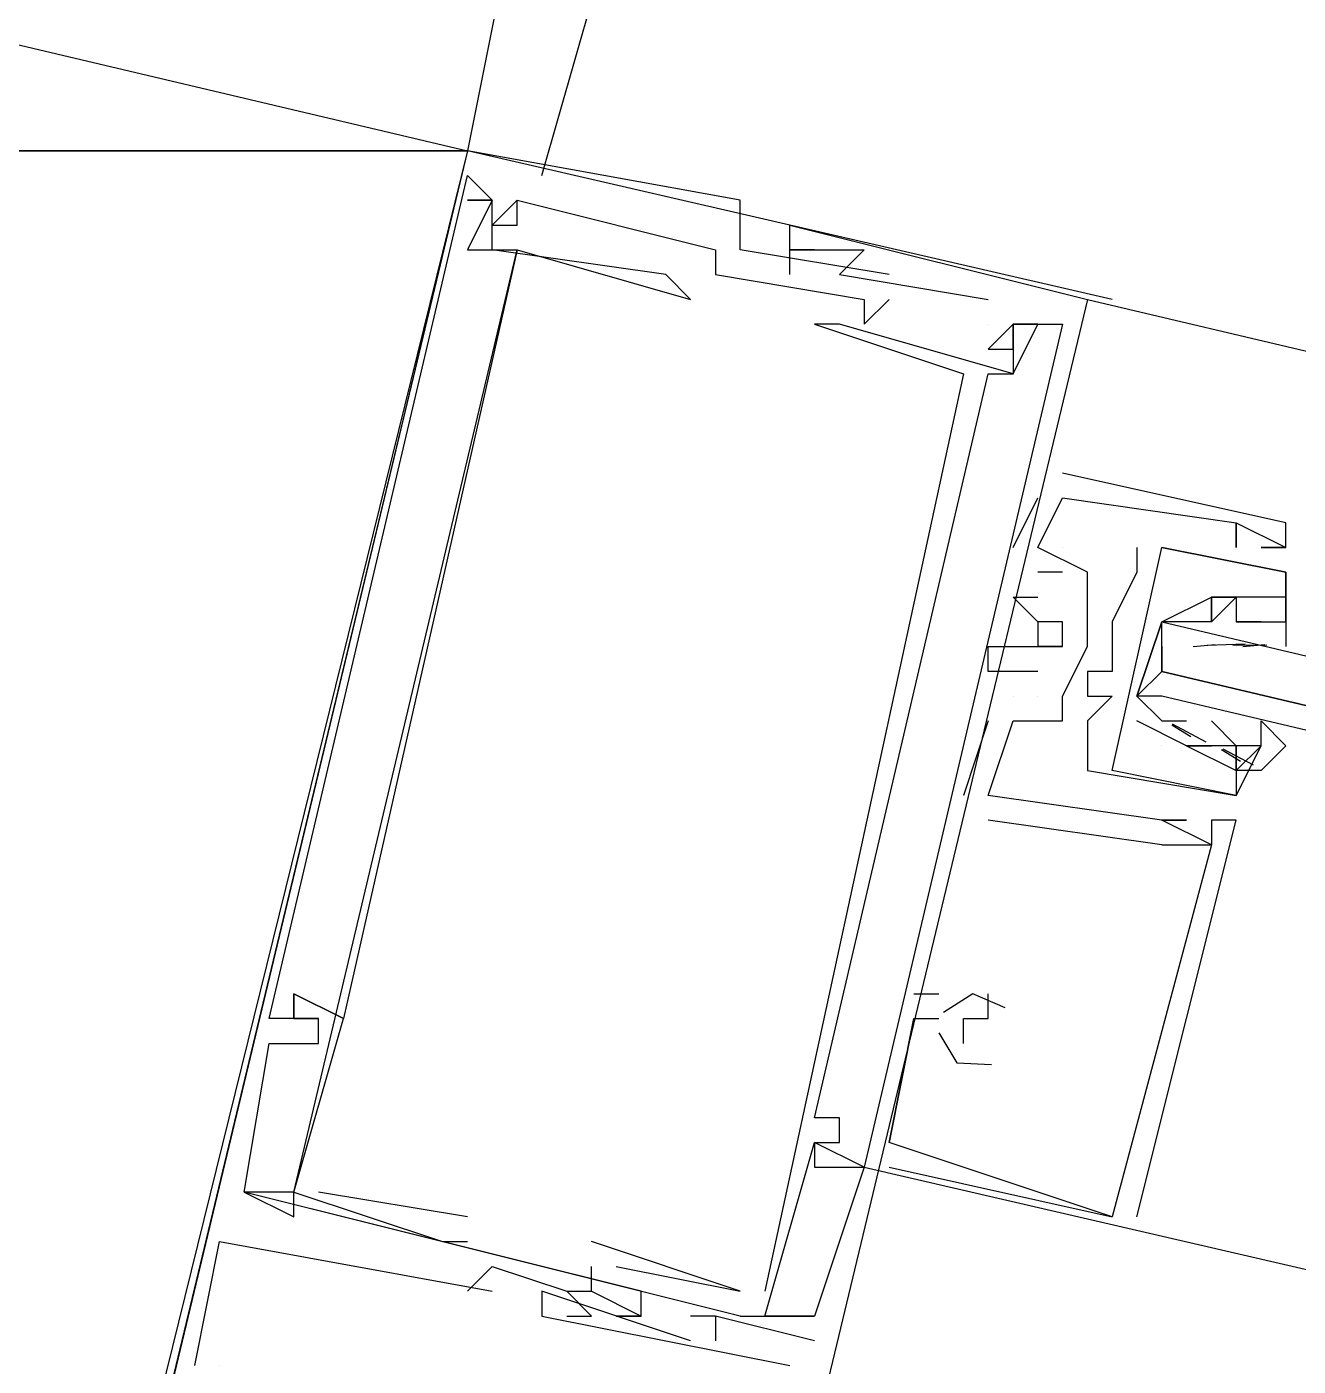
# Model space of a CAD drawing. Header units: feet. Extents: x -84 to 198, y -22 to 181.
# Drawn here: x 74.096 to 74.78, y 18.791 to 19.511 of the extents above; entities that cross this region are included whole.
import ezdxf

# ---------------------------------------------------------------- set-up
doc = ezdxf.new("R2010")
doc.units = ezdxf.units.FT
doc.layers.add('A-LINEA', color=7, linetype='CONTINUOUS')
doc.layers.add('A-MURO-CONCRETO', color=8, linetype='CONTINUOUS')

msp = doc.modelspace()

# ---------------------------------------------------------------- linework, layer by layer
at = {"layer": 'A-LINEA'}
for p, q in [((74.3733, 19.4311), (74.4267, 19.6178)), ((74.36, 19.5778), (74.3333, 19.4444)), ((74.68, 19.3644), (74.3333, 19.4444)), ((74.3333, 19.4444), (74.3333, 19.4444)), ((74.3333, 19.4444), (74.3333, 19.4444)), ((74.3333, 19.4444), (74.3333, 19.4444)), ((74.3333, 19.4311), (74.3333, 19.4311)), ((74.3333, 19.4311), (74.3333, 19.4311)), ((74.3333, 19.4311), (74.3333, 19.4311)), ((74.3333, 19.4178), (74.3333, 19.4178)), ((74.3333, 19.4178), (74.3333, 19.4178)), ((74.3333, 19.4178), (74.3333, 19.4178)), ((74.3467, 19.4178), (74.3467, 19.4178)), ((74.3467, 19.4178), (74.3467, 19.4178)), ((74.3467, 19.4178), (74.3467, 19.4178)), ((74.3467, 19.4178), (74.3467, 19.4178)), ((74.3467, 19.4178), (74.3467, 19.4178)), ((74.3467, 19.4178), (74.3467, 19.4178)), ((74.3467, 19.4178), (74.3467, 19.4178)), ((74.3467, 19.4178), (74.3467, 19.4178)), ((74.3467, 19.4178), (74.3467, 19.4178)), ((74.36, 19.4178), (74.36, 19.4178)), ((74.36, 19.4178), (74.36, 19.4178)), ((74.36, 19.4178), (74.36, 19.4178)), ((74.36, 19.4178), (74.36, 19.4178)), ((74.36, 19.4178), (74.36, 19.4178)), ((74.36, 19.4178), (74.36, 19.4178)), ((74.48, 19.4178), (74.48, 19.4178)), ((74.48, 19.4178), (74.48, 19.4178)), ((74.48, 19.4178), (74.48, 19.4178)), ((74.3467, 19.4044), (74.3467, 19.4044)), ((74.3467, 19.4044), (74.3467, 19.4044)), ((74.3467, 19.4044), (74.3467, 19.4044)), ((74.36, 19.4044), (74.36, 19.4044)), ((74.36, 19.4044), (74.36, 19.4044)), ((74.36, 19.4044), (74.36, 19.4044)), ((74.5067, 19.4044), (74.5067, 19.4044)), ((74.5067, 19.4044), (74.5067, 19.4044)), ((74.5067, 19.4044), (74.5067, 19.4044)), ((74.3333, 19.3911), (74.3333, 19.3911)), ((74.3333, 19.3911), (74.3333, 19.3911)), ((74.3333, 19.3911), (74.3333, 19.3911)), ((74.3467, 19.3911), (74.3467, 19.3911)), ((74.3467, 19.3911), (74.3467, 19.3911)), ((74.3467, 19.3911), (74.3467, 19.3911)), ((74.3467, 19.3911), (74.3467, 19.3911)), ((74.3467, 19.3911), (74.3467, 19.3911)), ((74.3467, 19.3911), (74.3467, 19.3911)), ((74.36, 19.3911), (74.36, 19.3911)), ((74.36, 19.3911), (74.36, 19.3911)), ((74.36, 19.3911), (74.36, 19.3911)), ((74.36, 19.3911), (74.36, 19.3911)), ((74.36, 19.3911), (74.36, 19.3911)), ((74.36, 19.3911), (74.36, 19.3911)), ((74.4667, 19.3911), (74.4667, 19.3911)), ((74.4667, 19.3911), (74.4667, 19.3911)), ((74.4667, 19.3911), (74.4667, 19.3911)), ((74.48, 19.3911), (74.48, 19.3911)), ((74.48, 19.3911), (74.48, 19.3911)), ((74.48, 19.3911), (74.48, 19.3911)), ((74.5067, 19.3911), (74.5067, 19.3911)), ((74.5067, 19.3911), (74.5067, 19.3911)), ((74.5067, 19.3911), (74.5067, 19.3911)), ((74.5067, 19.3911), (74.5067, 19.3911)), ((74.5067, 19.3911), (74.5067, 19.3911)), ((74.5067, 19.3911), (74.5067, 19.3911)), ((74.52, 19.3911), (74.52, 19.3911)), ((74.52, 19.3911), (74.52, 19.3911)), ((74.52, 19.3911), (74.52, 19.3911)), ((74.5467, 19.3911), (74.5467, 19.3911)), ((74.5467, 19.3911), (74.5467, 19.3911)), ((74.5467, 19.3911), (74.5467, 19.3911)), ((74.44, 19.3778), (74.44, 19.3778)), ((74.44, 19.3778), (74.44, 19.3778)), ((74.44, 19.3778), (74.44, 19.3778)), ((74.4667, 19.3778), (74.4667, 19.3778)), ((74.4667, 19.3778), (74.4667, 19.3778)), ((74.4667, 19.3778), (74.4667, 19.3778)), ((74.5067, 19.3778), (74.5067, 19.3778)), ((74.5067, 19.3778), (74.5067, 19.3778)), ((74.5067, 19.3778), (74.5067, 19.3778)), ((74.5333, 19.3778), (74.5333, 19.3778)), ((74.5333, 19.3778), (74.5333, 19.3778)), ((74.5333, 19.3778), (74.5333, 19.3778)), ((74.56, 19.3778), (74.56, 19.3778)), ((74.56, 19.3778), (74.56, 19.3778)), ((74.56, 19.3778), (74.56, 19.3778)), ((74.4533, 19.3644), (74.4533, 19.3644)), ((74.4533, 19.3644), (74.4533, 19.3644)), ((74.4533, 19.3644), (74.4533, 19.3644)), ((74.5467, 19.3644), (74.5467, 19.3644)), ((74.5467, 19.3644), (74.5467, 19.3644)), ((74.5467, 19.3644), (74.5467, 19.3644)), ((74.56, 19.3644), (74.56, 19.3644)), ((74.56, 19.3644), (74.56, 19.3644)), ((74.56, 19.3644), (74.56, 19.3644)), ((74.6133, 19.3644), (74.6133, 19.3644)), ((74.6133, 19.3644), (74.6133, 19.3644)), ((74.6133, 19.3644), (74.6133, 19.3644)), ((74.6667, 19.3644), (74.6667, 19.3644)), ((74.6667, 19.3644), (74.6667, 19.3644)), ((74.6667, 19.3644), (83.08, 17.3778)), ((74.6667, 19.3644), (74.6667, 19.3644)), ((74.52, 19.3511), (74.52, 19.3511)), ((74.52, 19.3511), (74.52, 19.3511)), ((74.52, 19.3511), (74.52, 19.3511)), ((74.5333, 19.3511), (74.5333, 19.3511)), ((74.5333, 19.3511), (74.5333, 19.3511)), ((74.5333, 19.3511), (74.5333, 19.3511)), ((74.5467, 19.3511), (74.5467, 19.3511)), ((74.5467, 19.3511), (74.5467, 19.3511)), ((74.5467, 19.3511), (74.5467, 19.3511)), ((74.6133, 19.3511), (74.6133, 19.3511)), ((74.6133, 19.3511), (74.6133, 19.3511)), ((74.6133, 19.3511), (74.6133, 19.3511)), ((74.6267, 19.3511), (74.6267, 19.3511)), ((74.6267, 19.3511), (74.6267, 19.3511)), ((74.6267, 19.3511), (74.6267, 19.3511)), ((74.6267, 19.3511), (74.6267, 19.3511)), ((74.6267, 19.3511), (74.6267, 19.3511)), ((74.6267, 19.3511), (74.6267, 19.3511)), ((74.6267, 19.3511), (74.6267, 19.3511)), ((74.6267, 19.3511), (74.6267, 19.3511)), ((74.6267, 19.3511), (74.6267, 19.3511)), ((74.64, 19.3511), (74.64, 19.3511)), ((74.64, 19.3511), (74.64, 19.3511)), ((74.64, 19.3511), (74.64, 19.3511)), ((74.6133, 19.3378), (74.6133, 19.3378)), ((74.6133, 19.3378), (74.6133, 19.3378)), ((74.6133, 19.3378), (74.6133, 19.3378)), ((74.6267, 19.3378), (74.6267, 19.3378)), ((74.6267, 19.3378), (74.6267, 19.3378)), ((74.6267, 19.3378), (74.6267, 19.3378)), ((74.6, 19.3244), (74.6, 19.3244)), ((74.6, 19.3244), (74.6, 19.3244)), ((74.6, 19.3244), (74.6, 19.3244)), ((74.6133, 19.3244), (74.6133, 19.3244)), ((74.6133, 19.3244), (74.6133, 19.3244)), ((74.6133, 19.3244), (74.6133, 19.3244)), ((74.6267, 19.3244), (74.6267, 19.3244)), ((74.6267, 19.3244), (74.6267, 19.3244)), ((74.6267, 19.3244), (74.6267, 19.3244)), ((74.6267, 19.3244), (74.6267, 19.3244)), ((74.6267, 19.3244), (74.6267, 19.3244)), ((74.6267, 19.3244), (74.6267, 19.3244)), ((74.6533, 19.2711), (74.6533, 19.2711)), ((74.6533, 19.2711), (74.6533, 19.2711)), ((74.6533, 19.2711), (74.6533, 19.2711)), ((74.6267, 19.2311), (74.64, 19.2578)), ((74.6267, 19.2311), (74.64, 19.2578)), ((74.6267, 19.2311), (74.64, 19.2578)), ((74.64, 19.2578), (74.64, 19.2578)), ((74.64, 19.2578), (74.64, 19.2578)), ((74.64, 19.2578), (74.64, 19.2578)), ((74.6533, 19.2578), (74.6533, 19.2578)), ((74.6533, 19.2578), (74.6533, 19.2578)), ((74.6533, 19.2578), (74.6533, 19.2578)), ((74.6533, 19.2578), (74.6533, 19.2578)), ((74.6533, 19.2578), (74.6533, 19.2578)), ((74.6533, 19.2578), (74.6533, 19.2578)), ((74.7467, 19.2444), (74.7467, 19.2444)), ((74.7467, 19.2444), (74.7467, 19.2444)), ((74.7467, 19.2444), (74.7467, 19.2444)), ((74.7467, 19.2444), (74.7467, 19.2444)), ((74.7467, 19.2444), (74.7467, 19.2444)), ((74.7467, 19.2444), (74.7467, 19.2444)), ((74.7733, 19.2444), (74.7733, 19.2444)), ((74.7733, 19.2444), (74.7733, 19.2444)), ((74.7733, 19.2444), (74.7733, 19.2444)), ((74.6267, 19.2311), (74.6267, 19.2311)), ((74.6267, 19.2311), (74.6267, 19.2311)), ((74.6267, 19.2311), (74.6267, 19.2311)), ((74.64, 19.2311), (74.64, 19.2311)), ((74.64, 19.2311), (74.64, 19.2311)), ((74.64, 19.2311), (74.64, 19.2311)), ((74.64, 19.2311), (74.64, 19.2311)), ((74.64, 19.2311), (74.64, 19.2311)), ((74.64, 19.2311), (74.64, 19.2311)), ((74.6533, 19.2311), (74.6533, 19.2311)), ((74.6533, 19.2311), (74.6533, 19.2311)), ((74.6533, 19.2311), (74.6533, 19.2311)), ((74.6933, 19.2311), (74.6933, 19.2311)), ((74.6933, 19.2311), (74.6933, 19.2311)), ((74.7067, 19.2311), (74.7067, 19.2311)), ((74.7067, 19.2311), (74.7067, 19.2311)), ((74.7067, 19.2311), (74.7067, 19.2311)), ((74.7067, 19.2311), (74.7067, 19.2311)), ((74.7467, 19.2311), (74.7467, 19.2311)), ((74.7467, 19.2311), (74.7467, 19.2311)), ((74.7467, 19.2311), (74.7467, 19.2311)), ((74.76, 19.2311), (74.76, 19.2311)), ((74.76, 19.2311), (74.76, 19.2311)), ((74.76, 19.2311), (74.76, 19.2311)), ((74.7733, 19.2311), (74.7733, 19.2311)), ((74.7733, 19.2311), (74.7733, 19.2311)), ((74.7733, 19.2311), (74.7733, 19.2311)), ((74.7733, 19.2311), (74.7733, 19.2311)), ((74.7733, 19.2311), (74.7733, 19.2311)), ((74.7733, 19.2311), (74.7733, 19.2311)), ((74.6533, 19.2178), (74.64, 19.2178)), ((74.64, 19.2178), (74.64, 19.2178)), ((74.6533, 19.2178), (74.64, 19.2178)), ((74.64, 19.2178), (74.64, 19.2178)), ((74.6533, 19.2178), (74.64, 19.2178)), ((74.64, 19.2178), (74.64, 19.2178)), ((74.6533, 19.2178), (74.6533, 19.2178)), ((74.6533, 19.2178), (74.6533, 19.2178)), ((74.6533, 19.2178), (74.6533, 19.2178)), ((74.6667, 19.2178), (74.6667, 19.2178)), ((74.6667, 19.2178), (74.6667, 19.2178)), ((74.6667, 19.2178), (74.6667, 19.2178)), ((74.6933, 19.2178), (74.6933, 19.2178)), ((74.6933, 19.2178), (74.6933, 19.2178)), ((74.7733, 19.2178), (74.7733, 19.2178)), ((74.7733, 19.2178), (74.7733, 19.2178)), ((74.7733, 19.2178), (74.7733, 19.2178)), ((74.7733, 19.2178), (74.7733, 19.2178)), ((74.6267, 19.2044), (74.6267, 19.2044)), ((74.6267, 19.2044), (74.6267, 19.2044)), ((74.6267, 19.2044), (74.6267, 19.2044)), ((74.64, 19.2044), (74.64, 19.2044)), ((74.64, 19.2044), (74.64, 19.2044)), ((74.64, 19.2044), (74.64, 19.2044)), ((74.6667, 19.2044), (74.6667, 19.2044)), ((74.6667, 19.2044), (74.6667, 19.2044)), ((74.6667, 19.2044), (74.6667, 19.2044)), ((74.7333, 19.2044), (74.7333, 19.2044)), ((74.7333, 19.2044), (74.7333, 19.2044)), ((74.7333, 19.2044), (74.7333, 19.2044)), ((74.7333, 19.2044), (74.7333, 19.2044)), ((74.7467, 19.2044), (74.7467, 19.2044)), ((74.7467, 19.2044), (74.7467, 19.2044)), ((74.7733, 19.2044), (74.7733, 19.2044)), ((74.7733, 19.2044), (74.7733, 19.2044)), ((74.64, 19.1911), (74.64, 19.1911)), ((74.64, 19.1911), (74.64, 19.1911)), ((74.64, 19.1911), (74.64, 19.1911)), ((74.68, 19.1911), (74.68, 19.1911)), ((74.68, 19.1911), (74.68, 19.1911)), ((74.72, 19.1911), (74.72, 19.1911)), ((74.7333, 19.1911), (74.7333, 19.1911)), ((74.7333, 19.1911), (74.7333, 19.1911)), ((74.7467, 19.1911), (74.7467, 19.1911)), ((74.76, 19.1911), (74.7467, 19.1911)), ((74.7467, 19.1911), (74.7467, 19.1911)), ((74.76, 19.1911), (74.76, 19.1911)), ((74.76, 19.1911), (74.76, 19.1911)), ((74.7733, 19.1911), (74.7733, 19.1911)), ((74.7733, 19.1911), (74.7733, 19.1911)), ((74.6133, 19.1778), (74.6133, 19.1778)), ((74.6133, 19.1778), (74.6133, 19.1778)), ((74.6133, 19.1778), (74.6133, 19.1778)), ((74.6267, 19.1778), (74.6267, 19.1778)), ((74.6267, 19.1778), (74.6267, 19.1778)), ((74.6267, 19.1778), (74.6267, 19.1778)), ((74.64, 19.1778), (74.64, 19.1778)), ((74.64, 19.1778), (74.64, 19.1778)), ((74.64, 19.1778), (74.64, 19.1778)), ((74.6667, 19.1778), (74.6667, 19.1778)), ((74.6667, 19.1778), (74.6667, 19.1778)), ((74.6667, 19.1778), (74.6667, 19.1778)), ((74.7067, 19.1778), (74.7067, 19.1644)), ((74.7235, 19.1779), (74.7354, 19.1789)), ((74.7311, 19.1786), (74.7515, 19.1792)), ((74.7449, 19.1785), (74.7632, 19.1788)), ((74.7467, 19.1778), (74.7467, 19.1778)), ((74.7502, 19.1779), (74.7621, 19.1789)), ((74.76, 19.1778), (74.76, 19.1778)), ((74.6133, 19.1644), (74.6133, 19.1644)), ((74.6133, 19.1644), (74.6133, 19.1644)), ((74.6133, 19.1644), (74.6133, 19.1644)), ((74.64, 19.1644), (74.64, 19.1644)), ((74.64, 19.1644), (74.64, 19.1644)), ((74.64, 19.1644), (74.64, 19.1644)), ((74.6667, 19.1644), (74.6667, 19.1644)), ((74.6667, 19.1644), (74.6667, 19.1644)), ((74.68, 19.1644), (74.68, 19.1644)), ((74.68, 19.1644), (74.68, 19.1644)), ((74.6267, 19.1511), (74.6267, 19.1511)), ((74.6267, 19.1511), (74.6267, 19.1511)), ((74.6267, 19.1511), (74.6267, 19.1511)), ((74.6267, 19.1511), (74.6267, 19.1511)), ((74.6267, 19.1511), (74.6267, 19.1511)), ((74.6267, 19.1511), (74.6267, 19.1511)), ((74.64, 19.1511), (74.64, 19.1511)), ((74.64, 19.1511), (74.64, 19.1511)), ((74.64, 19.1511), (74.64, 19.1511)), ((74.6533, 19.1511), (74.6533, 19.1511)), ((74.6533, 19.1511), (74.6533, 19.1511)), ((74.6533, 19.1511), (74.6533, 19.1511)), ((74.6667, 19.1511), (74.6667, 19.1511)), ((74.6667, 19.1511), (74.6667, 19.1511)), ((74.68, 19.1511), (74.68, 19.1511)), ((74.68, 19.1511), (74.68, 19.1511)), ((74.6133, 19.1378), (74.6133, 19.1378)), ((74.6133, 19.1378), (74.6133, 19.1378)), ((74.6133, 19.1378), (74.6133, 19.1378)), ((74.6267, 19.1378), (74.6267, 19.1378)), ((74.6267, 19.1378), (74.6267, 19.1378)), ((74.6267, 19.1378), (74.6267, 19.1378)), ((74.6533, 19.1378), (74.6533, 19.1378)), ((74.6533, 19.1378), (74.6533, 19.1378)), ((74.6533, 19.1378), (74.6533, 19.1378)), ((74.6667, 19.1378), (74.6667, 19.1378)), ((74.6667, 19.1378), (74.6667, 19.1378)), ((74.7067, 19.1378), (74.7067, 19.1378)), ((74.7222, 19.1293), (74.7121, 19.1355)), ((74.7305, 19.1264), (74.7125, 19.1361)), ((74.7333, 19.1378), (74.7467, 19.1244)), ((74.7333, 19.1378), (74.7333, 19.1378)), ((74.7067, 19.1244), (74.7067, 19.1244)), ((74.7067, 19.1244), (74.7067, 19.1244)), ((74.7067, 19.1244), (74.7067, 19.1244)), ((74.7067, 19.1244), (74.7067, 19.1244)), ((74.72, 19.1244), (74.72, 19.1244)), ((74.72, 19.1244), (74.72, 19.1244)), ((74.72, 19.1244), (74.72, 19.1244)), ((74.72, 19.1244), (74.72, 19.1244)), ((74.72, 19.1244), (74.72, 19.1244)), ((74.72, 19.1244), (74.72, 19.1244)), ((74.7333, 19.1244), (74.7333, 19.1244)), ((74.7333, 19.1244), (74.7333, 19.1244)), ((74.7333, 19.1244), (74.7333, 19.1244)), ((74.7333, 19.1244), (74.7333, 19.1244)), ((74.7467, 19.1244), (74.7467, 19.1244)), ((74.7467, 19.1244), (74.7467, 19.1244)), ((74.7467, 19.1244), (74.7467, 19.1244)), ((74.76, 19.1244), (74.76, 19.1244)), ((74.76, 19.1244), (74.76, 19.1244)), ((74.7489, 19.116), (74.7387, 19.1222)), ((74.7559, 19.1141), (74.7397, 19.1226)), ((74.6667, 19.1111), (74.6667, 19.1111)), ((74.6667, 19.1111), (74.6667, 19.1111)), ((74.7467, 19.1111), (74.7467, 19.1111)), ((74.7467, 19.1111), (74.7467, 19.1111)), ((74.6, 19.0978), (74.6, 19.0978)), ((74.6, 19.0978), (74.6, 19.0978)), ((74.6, 19.0978), (74.6, 19.0978)), ((74.6133, 19.0978), (74.6133, 19.0978)), ((74.6133, 19.0978), (74.6133, 19.0978)), ((74.6133, 19.0978), (74.6133, 19.0978)), ((74.6133, 19.0978), (74.6133, 19.0978)), ((74.6133, 19.0978), (74.6133, 19.0978)), ((74.6133, 19.0978), (74.6133, 19.0978)), ((74.7467, 19.0978), (74.7467, 19.0978)), ((74.7467, 19.0978), (74.7467, 19.0978)), ((74.7467, 19.0978), (74.7467, 19.0978)), ((74.7467, 19.0978), (74.7467, 19.0978)), ((74.7067, 19.0711), (74.6133, 19.0844)), ((74.6133, 19.0844), (74.6133, 19.0844)), ((74.7067, 19.0711), (74.6133, 19.0844)), ((74.6133, 19.0844), (74.6133, 19.0844)), ((74.7067, 19.0711), (74.6133, 19.0844)), ((74.6133, 19.0844), (74.6133, 19.0844)), ((74.7067, 19.0844), (74.7067, 19.0844)), ((74.7067, 19.0844), (74.7067, 19.0844)), ((74.7067, 19.0844), (74.7067, 19.0844)), ((74.7067, 19.0844), (74.7067, 19.0844)), ((74.7067, 19.0844), (74.7067, 19.0844)), ((74.7067, 19.0844), (74.7067, 19.0844)), ((74.7067, 19.0844), (74.7067, 19.0844)), ((74.7067, 19.0844), (74.7067, 19.0844)), ((74.7067, 19.0844), (74.7067, 19.0844)), ((74.72, 19.0844), (74.72, 19.0844)), ((74.72, 19.0844), (74.72, 19.0844)), ((74.72, 19.0844), (74.72, 19.0844)), ((74.7333, 19.0844), (74.7333, 19.0844)), ((74.7333, 19.0844), (74.7333, 19.0844)), ((74.7333, 19.0844), (74.7333, 19.0844)), ((74.7467, 19.0844), (74.7467, 19.0844)), ((74.7467, 19.0844), (74.7467, 19.0844)), ((74.7467, 19.0844), (74.7467, 19.0844)), ((74.7067, 19.0711), (74.7067, 19.0711)), ((74.7067, 19.0711), (74.7067, 19.0711)), ((74.7067, 19.0711), (74.7067, 19.0711)), ((74.7333, 19.0711), (74.7333, 19.0711)), ((74.7333, 19.0711), (74.7333, 19.0711)), ((74.7333, 19.0711), (74.7333, 19.0711)), ((74.7333, 19.0711), (74.7333, 19.0711)), ((74.7333, 19.0711), (74.7333, 19.0711)), ((74.7333, 19.0711), (74.7333, 19.0711)), ((74.24, 18.9911), (74.24, 18.9911)), ((74.24, 18.9911), (74.24, 18.9911)), ((74.24, 18.9911), (74.24, 18.9911)), ((74.2667, 18.9911), (74.2667, 18.9911)), ((74.2667, 18.9911), (74.2667, 18.9911)), ((74.2667, 18.9911), (74.2667, 18.9911)), ((74.5733, 18.9911), (74.5867, 18.9911)), ((74.5733, 18.9911), (74.5733, 18.9911)), ((74.5733, 18.9911), (74.5867, 18.9911)), ((74.5733, 18.9911), (74.5733, 18.9911)), ((74.5733, 18.9911), (74.5867, 18.9911)), ((74.5733, 18.9911), (74.5733, 18.9911)), ((74.5867, 18.9911), (74.5867, 18.9911)), ((74.5867, 18.9911), (74.5867, 18.9911)), ((74.5867, 18.9911), (74.5867, 18.9911)), ((74.6133, 18.9911), (74.6133, 18.9911)), ((74.6133, 18.9911), (74.6133, 18.9911)), ((74.6133, 18.9911), (74.6133, 18.9911)), ((74.2267, 18.9778), (74.2267, 18.9778)), ((74.2267, 18.9778), (74.2267, 18.9778)), ((74.2267, 18.9778), (74.2267, 18.9778)), ((74.24, 18.9778), (74.24, 18.9778)), ((74.24, 18.9778), (74.24, 18.9778)), ((74.24, 18.9778), (74.24, 18.9778)), ((74.2533, 18.9778), (74.2533, 18.9778)), ((74.2533, 18.9778), (74.2533, 18.9778)), ((74.2533, 18.9778), (74.2533, 18.9778)), ((74.2533, 18.9778), (74.2533, 18.9778)), ((74.2533, 18.9778), (74.2533, 18.9778)), ((74.2533, 18.9778), (74.2533, 18.9778)), ((74.2667, 18.9778), (74.2667, 18.9778)), ((74.2667, 18.9778), (74.2667, 18.9778)), ((74.2667, 18.9778), (74.2667, 18.9778)), ((74.2667, 18.9778), (74.2667, 18.9778)), ((74.2667, 18.9778), (74.2667, 18.9778)), ((74.2667, 18.9778), (74.2667, 18.9778)), ((74.5733, 18.9778), (74.56, 18.9111)), ((74.5733, 18.9778), (74.56, 18.9111)), ((74.5733, 18.9778), (74.56, 18.9111)), ((74.5733, 18.9778), (74.5733, 18.9778)), ((74.5733, 18.9778), (74.5733, 18.9778)), ((74.5733, 18.9778), (74.5733, 18.9778)), ((74.5733, 18.9778), (74.5733, 18.9778)), ((74.5733, 18.9778), (74.5733, 18.9778)), ((74.5733, 18.9778), (74.5733, 18.9778)), ((74.5867, 18.9778), (74.5867, 18.9778)), ((74.5867, 18.9778), (74.5867, 18.9778)), ((74.5867, 18.9778), (74.5867, 18.9778)), ((74.6, 18.9778), (74.6, 18.9778)), ((74.6, 18.9778), (74.6, 18.9778)), ((74.6, 18.9778), (74.6, 18.9778)), ((74.6133, 18.9778), (74.6133, 18.9778)), ((74.6133, 18.9778), (74.6133, 18.9778)), ((74.6133, 18.9778), (74.6133, 18.9778)), ((74.2267, 18.9644), (74.2267, 18.9644)), ((74.2267, 18.9644), (74.2267, 18.9644)), ((74.2267, 18.9644), (74.2267, 18.9644)), ((74.2533, 18.9644), (74.2533, 18.9644)), ((74.2533, 18.9644), (74.2533, 18.9644)), ((74.2533, 18.9644), (74.2533, 18.9644)), ((74.6, 18.9644), (74.6, 18.9644)), ((74.6, 18.9644), (74.6, 18.9644)), ((74.6, 18.9644), (74.6, 18.9644)), ((74.52, 18.9244), (74.52, 18.9244)), ((74.52, 18.9244), (74.52, 18.9244)), ((74.52, 18.9244), (74.52, 18.9244)), ((74.5333, 18.9244), (74.5333, 18.9244)), ((74.5333, 18.9244), (74.5333, 18.9244)), ((74.5333, 18.9244), (74.5333, 18.9244)), ((74.52, 18.9111), (74.52, 18.9111)), ((74.52, 18.9111), (74.52, 18.9111)), ((74.52, 18.9111), (74.52, 18.9111)), ((74.52, 18.9111), (74.52, 18.9111)), ((74.52, 18.9111), (74.52, 18.9111)), ((74.52, 18.9111), (74.52, 18.9111)), ((74.52, 18.9111), (74.52, 18.9111)), ((74.52, 18.9111), (74.52, 18.9111)), ((74.52, 18.9111), (74.52, 18.9111)), ((74.5333, 18.9111), (74.5333, 18.9111)), ((74.5333, 18.9111), (74.5333, 18.9111)), ((74.5333, 18.9111), (74.5333, 18.9111)), ((74.5333, 18.9111), (74.5333, 18.9111)), ((74.5333, 18.9111), (74.5333, 18.9111)), ((74.5333, 18.9111), (74.5333, 18.9111)), ((74.56, 18.9111), (74.56, 18.9111)), ((74.56, 18.9111), (74.56, 18.9111)), ((74.56, 18.9111), (74.56, 18.9111)), ((74.56, 18.9111), (74.56, 18.9111)), ((74.56, 18.9111), (74.56, 18.9111)), ((74.56, 18.9111), (74.56, 18.9111)), ((74.5467, 18.8978), (74.52, 18.8178)), ((74.52, 18.8978), (74.52, 18.8978)), ((74.5467, 18.8978), (74.52, 18.8178)), ((74.52, 18.8978), (74.52, 18.8978)), ((74.5467, 18.8978), (74.52, 18.8178)), ((74.52, 18.8978), (74.52, 18.8978)), ((74.5333, 18.8978), (74.5333, 18.8978)), ((74.5333, 18.8978), (74.5333, 18.8978)), ((74.5333, 18.8978), (74.5333, 18.8978)), ((74.5467, 18.8978), (74.5467, 18.8978)), ((74.5467, 18.8978), (74.5467, 18.8978)), ((74.5467, 18.8978), (74.5467, 18.8978)), ((74.5467, 18.8978), (74.5467, 18.8978)), ((74.5467, 18.8978), (74.5467, 18.8978)), ((74.5467, 18.8978), (74.5467, 18.8978)), ((74.56, 18.8978), (74.68, 18.8711)), ((74.56, 18.8978), (74.56, 18.8978)), ((74.56, 18.8978), (74.68, 18.8711)), ((74.56, 18.8978), (74.56, 18.8978)), ((74.56, 18.8978), (74.68, 18.8711)), ((74.56, 18.8978), (74.56, 18.8978)), ((74.48, 18.8178), (74.2133, 18.8844)), ((74.2133, 18.8844), (74.2133, 18.8844)), ((74.2133, 18.8844), (74.2133, 18.8844)), ((74.48, 18.8178), (74.2133, 18.8844)), ((74.2133, 18.8844), (74.2133, 18.8844)), ((74.2133, 18.8844), (74.2133, 18.8844)), ((74.48, 18.8178), (74.2133, 18.8844)), ((74.2133, 18.8844), (74.2133, 18.8844)), ((74.2133, 18.8844), (74.2133, 18.8844)), ((74.24, 18.8844), (74.24, 18.8844)), ((74.24, 18.8844), (74.24, 18.8844)), ((74.24, 18.8844), (74.24, 18.8844)), ((74.24, 18.8844), (74.24, 18.8844)), ((74.24, 18.8844), (74.24, 18.8844)), ((74.24, 18.8844), (74.24, 18.8844)), ((74.24, 18.8844), (74.24, 18.8844)), ((74.24, 18.8844), (74.24, 18.8844)), ((74.24, 18.8844), (74.24, 18.8844)), ((74.3333, 18.8711), (74.2533, 18.8844)), ((74.2533, 18.8844), (74.2533, 18.8844)), ((74.3333, 18.8711), (74.2533, 18.8844)), ((74.2533, 18.8844), (74.2533, 18.8844)), ((74.3333, 18.8711), (74.2533, 18.8844)), ((74.2533, 18.8844), (74.2533, 18.8844)), ((74.24, 18.8711), (74.24, 18.8711)), ((74.24, 18.8711), (74.24, 18.8711)), ((74.24, 18.8711), (74.24, 18.8711)), ((74.3333, 18.8711), (74.3333, 18.8711)), ((74.3333, 18.8711), (74.3333, 18.8711)), ((74.3333, 18.8711), (74.3333, 18.8711)), ((74.68, 18.8711), (74.68, 18.8711)), ((74.68, 18.8711), (74.68, 18.8711)), ((74.68, 18.8711), (74.68, 18.8711)), ((74.68, 18.8711), (74.68, 18.8711)), ((74.68, 18.8711), (74.68, 18.8711)), ((74.68, 18.8711), (74.68, 18.8711)), ((74.6933, 18.8711), (74.6933, 18.8711)), ((74.6933, 18.8711), (74.6933, 18.8711)), ((74.6933, 18.8711), (74.6933, 18.8711)), ((74.2, 18.8578), (74.2, 18.8578)), ((74.2, 18.8578), (74.2, 18.8578)), ((74.2, 18.8578), (74.2, 18.8578)), ((74.32, 18.8578), (74.32, 18.8578)), ((74.32, 18.8578), (74.32, 18.8578)), ((74.32, 18.8578), (74.32, 18.8578)), ((74.3333, 18.8578), (74.3333, 18.8578)), ((74.3333, 18.8578), (74.3333, 18.8578)), ((74.3333, 18.8578), (74.3333, 18.8578)), ((74.48, 18.8311), (74.4, 18.8578)), ((74.4, 18.8578), (74.4, 18.8578)), ((74.48, 18.8311), (74.4, 18.8578)), ((74.4, 18.8578), (74.4, 18.8578)), ((74.48, 18.8311), (74.4, 18.8578)), ((74.4, 18.8578), (74.4, 18.8578)), ((74.3467, 18.8444), (74.3467, 18.8444)), ((74.3467, 18.8444), (74.3467, 18.8444)), ((74.3467, 18.8444), (74.3467, 18.8444)), ((74.4, 18.8444), (74.4, 18.8444)), ((74.4, 18.8444), (74.4, 18.8444)), ((74.4, 18.8444), (74.4, 18.8444)), ((74.4133, 18.8444), (74.48, 18.8311)), ((74.4133, 18.8444), (74.4133, 18.8444)), ((74.4133, 18.8444), (74.48, 18.8311)), ((74.4133, 18.8444), (74.4133, 18.8444)), ((74.4133, 18.8444), (74.48, 18.8311)), ((74.4133, 18.8444), (74.4133, 18.8444)), ((74.3333, 18.8311), (74.3333, 18.8311)), ((74.3333, 18.8311), (74.3333, 18.8311)), ((74.3333, 18.8311), (74.3333, 18.8311)), ((74.3467, 18.8311), (74.3467, 18.8311)), ((74.3467, 18.8311), (74.3467, 18.8311)), ((74.3467, 18.8311), (74.3467, 18.8311)), ((74.3733, 18.8311), (74.3733, 18.8311)), ((74.3733, 18.8311), (74.3733, 18.8311)), ((74.3733, 18.8311), (74.3733, 18.8311)), ((74.3867, 18.8311), (74.3867, 18.8311)), ((74.3867, 18.8311), (74.3867, 18.8311)), ((74.3867, 18.8311), (74.3867, 18.8311)), ((74.3867, 18.8311), (74.3867, 18.8311)), ((74.3867, 18.8311), (74.3867, 18.8311)), ((74.3867, 18.8311), (74.3867, 18.8311)), ((74.4, 18.8311), (74.4, 18.8311)), ((74.4, 18.8311), (74.4, 18.8311)), ((74.4, 18.8311), (74.4, 18.8311)), ((74.4, 18.8311), (74.4, 18.8311)), ((74.4, 18.8311), (74.4, 18.8311)), ((74.4, 18.8311), (74.4, 18.8311)), ((74.4, 18.8311), (74.4, 18.8311)), ((74.4, 18.8311), (74.4, 18.8311)), ((74.4, 18.8311), (74.4, 18.8311)), ((74.4267, 18.8311), (74.4267, 18.8311)), ((74.4267, 18.8311), (74.4267, 18.8311)), ((74.4267, 18.8311), (74.4267, 18.8311)), ((74.48, 18.8311), (74.48, 18.8311)), ((74.48, 18.8311), (74.48, 18.8311)), ((74.48, 18.8311), (74.48, 18.8311)), ((74.48, 18.8311), (74.48, 18.8311)), ((74.48, 18.8311), (74.48, 18.8311)), ((74.48, 18.8311), (74.48, 18.8311)), ((74.4933, 18.8311), (74.4933, 18.8311)), ((74.4933, 18.8311), (74.4933, 18.8311)), ((74.4933, 18.8311), (74.4933, 18.8311)), ((74.3733, 18.8178), (74.3733, 18.8178)), ((74.3733, 18.8178), (74.3733, 18.8178)), ((74.3733, 18.8178), (74.3733, 18.8178)), ((74.3867, 18.8178), (74.4, 18.8178)), ((74.3867, 18.8178), (74.3867, 18.8178)), ((74.3867, 18.8178), (74.4, 18.8178)), ((74.3867, 18.8178), (74.3867, 18.8178)), ((74.3867, 18.8178), (74.4, 18.8178)), ((74.3867, 18.8178), (74.3867, 18.8178)), ((74.4, 18.8178), (74.4, 18.8178)), ((74.4, 18.8178), (74.4, 18.8178)), ((74.4, 18.8178), (74.4, 18.8178)), ((74.4133, 18.8178), (74.4133, 18.8178)), ((74.4133, 18.8178), (74.4133, 18.8178)), ((74.4133, 18.8178), (74.4133, 18.8178)), ((74.4267, 18.8178), (74.4267, 18.8178)), ((74.4267, 18.8178), (74.4267, 18.8178)), ((74.4267, 18.8178), (74.4267, 18.8178)), ((74.4267, 18.8178), (74.4267, 18.8178)), ((74.4267, 18.8178), (74.4267, 18.8178)), ((74.4267, 18.8178), (74.4267, 18.8178)), ((74.4533, 18.8178), (74.4533, 18.8178)), ((74.4533, 18.8178), (74.4533, 18.8178)), ((74.4533, 18.8178), (74.4533, 18.8178)), ((74.4667, 18.8178), (74.4667, 18.8044)), ((74.4667, 18.8178), (74.4667, 18.8178)), ((74.4667, 18.8178), (74.4667, 18.8178)), ((74.4667, 18.8178), (74.4667, 18.8044)), ((74.4667, 18.8178), (74.4667, 18.8178)), ((74.4667, 18.8178), (74.4667, 18.8178)), ((74.4667, 18.8178), (74.4667, 18.8044)), ((74.4667, 18.8178), (74.4667, 18.8178)), ((74.4667, 18.8178), (74.4667, 18.8178)), ((74.48, 18.8178), (74.52, 18.8178)), ((74.48, 18.8178), (74.48, 18.8178)), ((74.48, 18.8178), (74.52, 18.8178)), ((74.48, 18.8178), (74.48, 18.8178)), ((74.48, 18.8178), (74.52, 18.8178)), ((74.48, 18.8178), (74.48, 18.8178)), ((74.4933, 18.8178), (74.4933, 18.8178)), ((74.4933, 18.8178), (74.4933, 18.8178)), ((74.4933, 18.8178), (74.4933, 18.8178)), ((74.52, 18.8178), (74.52, 18.8178)), ((74.52, 18.8178), (74.52, 18.8178)), ((74.52, 18.8178), (74.52, 18.8178)), ((74.52, 18.8178), (74.52, 18.8178)), ((74.52, 18.8178), (74.52, 18.8178)), ((74.52, 18.8178), (74.52, 18.8178)), ((74.52, 18.8178), (74.52, 18.8178)), ((74.52, 18.8178), (74.52, 18.8178)), ((74.52, 18.8178), (74.52, 18.8178)), ((74.4533, 18.8044), (74.4533, 18.8044)), ((74.4533, 18.8044), (74.4533, 18.8044)), ((74.4533, 18.8044), (74.4533, 18.8044)), ((74.4667, 18.8044), (74.4667, 18.8044)), ((74.4667, 18.8044), (74.4667, 18.8044)), ((74.4667, 18.8044), (74.4667, 18.8044)), ((74.52, 18.8044), (74.52, 18.8044)), ((74.52, 18.8044), (74.52, 18.8044)), ((74.52, 18.8044), (74.52, 18.8044)), ((74.1867, 18.7911), (74.1867, 18.7911)), ((74.1867, 18.7911), (74.1867, 18.7911)), ((74.1867, 18.7911), (74.1867, 18.7911)), ((74.2, 18.7911), (74.2, 18.7911)), ((74.2, 18.7911), (74.2, 18.7911)), ((74.2, 18.7911), (74.2, 18.7911)), ((74.5067, 18.7911), (74.5067, 18.7911)), ((74.5067, 18.7911), (74.5067, 18.7911)), ((74.5067, 18.7911), (74.5067, 18.7911))]:
    msp.add_line(p, q, dxfattribs=at)
for points in [[(74.3333, 19.4444), (73.8667, 17.4978), (69.9733, 18.4178), (70.44, 20.3644), (74.3333, 19.4444)], [(74.56, 19.3778), (74.48, 19.3911), (74.48, 19.4178), (74.3333, 19.4444), (74.1733, 18.7778), (74.1733, 18.7644)], [(74.56, 19.3778), (74.48, 19.3911), (74.48, 19.4178), (74.3333, 19.4444), (74.1733, 18.7778), (74.1733, 18.7644)], [(74.56, 19.3778), (74.48, 19.3911), (74.48, 19.4178), (74.3333, 19.4444), (74.1733, 18.7778), (74.1733, 18.7644)], [(74.4, 18.8178), (74.3867, 18.8311), (74.4, 18.8311), (74.4267, 18.8178), (74.4133, 18.8178), (74.4267, 18.8178), (74.4267, 18.8311), (74.2133, 18.8844), (74.2267, 18.9644), (74.2533, 18.9644), (74.2533, 18.9778), (74.2267, 18.9778), (74.3333, 19.4311), (74.3467, 19.4178)], [(74.4, 18.8178), (74.3867, 18.8311), (74.4, 18.8311), (74.4267, 18.8178), (74.4133, 18.8178), (74.4267, 18.8178), (74.4267, 18.8311), (74.2133, 18.8844), (74.2267, 18.9644), (74.2533, 18.9644), (74.2533, 18.9778), (74.2267, 18.9778), (74.3333, 19.4311), (74.3467, 19.4178)], [(74.4, 18.8178), (74.3867, 18.8311), (74.4, 18.8311), (74.4267, 18.8178), (74.4133, 18.8178), (74.4267, 18.8178), (74.4267, 18.8311), (74.2133, 18.8844), (74.2267, 18.9644), (74.2533, 18.9644), (74.2533, 18.9778), (74.2267, 18.9778), (74.3333, 19.4311), (74.3467, 19.4178)], [(74.24, 18.8844), (74.36, 19.3911), (74.4533, 19.3644), (74.44, 19.3778), (74.3467, 19.3911), (74.3467, 19.4178), (74.3333, 19.4178), (74.3467, 19.4178), (74.3333, 19.3911)], [(74.24, 18.8844), (74.36, 19.3911), (74.4533, 19.3644), (74.44, 19.3778), (74.3467, 19.3911), (74.3467, 19.4178), (74.3333, 19.4178), (74.3467, 19.4178), (74.3333, 19.3911)], [(74.24, 18.8844), (74.36, 19.3911), (74.4533, 19.3644), (74.44, 19.3778), (74.3467, 19.3911), (74.3467, 19.4178), (74.3333, 19.4178), (74.3467, 19.4178), (74.3333, 19.3911)], [(74.36, 19.4178), (74.3467, 19.4044), (74.36, 19.4044), (74.36, 19.4178), (74.4667, 19.3911), (74.4667, 19.3778), (74.5467, 19.3644), (74.5467, 19.3511), (74.56, 19.3644)], [(74.36, 19.4178), (74.3467, 19.4044), (74.36, 19.4044), (74.36, 19.4178), (74.4667, 19.3911), (74.4667, 19.3778), (74.5467, 19.3644), (74.5467, 19.3511), (74.56, 19.3644)], [(74.36, 19.4178), (74.3467, 19.4044), (74.36, 19.4044), (74.36, 19.4178), (74.4667, 19.3911), (74.4667, 19.3778), (74.5467, 19.3644), (74.5467, 19.3511), (74.56, 19.3644)], [(74.5067, 19.3778), (74.5067, 19.3911), (74.5067, 19.4044), (74.6667, 19.3644), (74.5067, 18.6978), (74.4933, 18.6978), (74.5067, 18.6978)], [(74.5067, 19.3778), (74.5067, 19.3911), (74.5067, 19.4044), (74.6667, 19.3644), (74.5067, 18.6978), (74.4933, 18.6978), (74.5067, 18.6978)], [(74.5067, 19.3778), (74.5067, 19.3911), (74.5067, 19.4044), (74.6667, 19.3644), (74.5067, 18.6978), (74.4933, 18.6978), (74.5067, 18.6978)], [(74.3333, 19.3911), (74.36, 19.3911), (74.2667, 18.9778)], [(74.3333, 19.3911), (74.36, 19.3911), (74.2667, 18.9778)], [(74.3333, 19.3911), (74.36, 19.3911), (74.2667, 18.9778)], [(74.52, 19.3911), (74.5067, 19.3911), (74.5467, 19.3911), (74.5333, 19.3778), (74.6133, 19.3644)], [(74.52, 19.3911), (74.5067, 19.3911), (74.5467, 19.3911), (74.5333, 19.3778), (74.6133, 19.3644)], [(74.52, 19.3911), (74.5067, 19.3911), (74.5467, 19.3911), (74.5333, 19.3778), (74.6133, 19.3644)], [(74.52, 18.8178), (74.4933, 18.8178), (74.52, 18.9111), (74.5333, 18.9111), (74.5333, 18.9244), (74.52, 18.9244), (74.6133, 19.3244), (74.6267, 19.3244), (74.64, 19.3511), (74.6267, 19.3511), (74.6267, 19.3244), (74.5333, 19.3511), (74.52, 19.3511), (74.6, 19.3244), (74.4933, 18.8311)], [(74.52, 18.8178), (74.4933, 18.8178), (74.52, 18.9111), (74.5333, 18.9111), (74.5333, 18.9244), (74.52, 18.9244), (74.6133, 19.3244), (74.6267, 19.3244), (74.64, 19.3511), (74.6267, 19.3511), (74.6267, 19.3244), (74.5333, 19.3511), (74.52, 19.3511), (74.6, 19.3244), (74.4933, 18.8311)], [(74.52, 18.8178), (74.4933, 18.8178), (74.52, 18.9111), (74.5333, 18.9111), (74.5333, 18.9244), (74.52, 18.9244), (74.6133, 19.3244), (74.6267, 19.3244), (74.64, 19.3511), (74.6267, 19.3511), (74.6267, 19.3244), (74.5333, 19.3511), (74.52, 19.3511), (74.6, 19.3244), (74.4933, 18.8311)], [(74.6533, 19.3511), (74.5467, 18.8978), (74.52, 18.9111), (74.52, 18.8978), (74.5467, 18.8978)], [(74.6533, 19.3511), (74.5467, 18.8978), (74.52, 18.9111), (74.52, 18.8978), (74.5467, 18.8978)], [(74.6533, 19.3511), (74.5467, 18.8978), (74.52, 18.9111), (74.52, 18.8978), (74.5467, 18.8978)], [(74.6267, 19.3511), (74.6133, 19.3378), (74.6267, 19.3378), (74.6267, 19.3511), (74.6533, 19.3511)], [(74.6267, 19.3511), (74.6133, 19.3378), (74.6267, 19.3378), (74.6267, 19.3511), (74.6533, 19.3511)], [(74.6267, 19.3511), (74.6133, 19.3378), (74.6267, 19.3378), (74.6267, 19.3511), (74.6533, 19.3511)], [(74.64, 19.2311), (74.6533, 19.2578), (74.7467, 19.2444), (74.7467, 19.2311), (74.7467, 19.2444), (74.7733, 19.2311), (74.76, 19.2311), (74.7733, 19.2311), (74.7733, 19.2444), (74.6533, 19.2711)], [(74.64, 19.2311), (74.6533, 19.2578), (74.7467, 19.2444), (74.7467, 19.2311), (74.7467, 19.2444), (74.7733, 19.2311), (74.76, 19.2311), (74.7733, 19.2311), (74.7733, 19.2444), (74.6533, 19.2711)], [(74.64, 19.2311), (74.6533, 19.2578), (74.7467, 19.2444), (74.7467, 19.2311), (74.7467, 19.2444), (74.7733, 19.2311), (74.76, 19.2311), (74.7733, 19.2311), (74.7733, 19.2444), (74.6533, 19.2711)], [(74.6933, 18.8711), (74.7467, 19.0844), (74.7333, 19.0844), (74.7333, 19.0711), (74.7067, 19.0844), (74.72, 19.0844), (74.7067, 19.0844), (74.6133, 19.0978), (74.6267, 19.1378), (74.6533, 19.1378), (74.6533, 19.1511), (74.6667, 19.1778), (74.6667, 19.2044), (74.6667, 19.2178), (74.64, 19.2311)], [(74.6933, 18.8711), (74.7467, 19.0844), (74.7333, 19.0844), (74.7333, 19.0711), (74.7067, 19.0844), (74.72, 19.0844), (74.7067, 19.0844), (74.6133, 19.0978), (74.6267, 19.1378), (74.6533, 19.1378), (74.6533, 19.1511), (74.6667, 19.1778), (74.6667, 19.2044), (74.6667, 19.2178), (74.64, 19.2311)], [(74.6933, 18.8711), (74.7467, 19.0844), (74.7333, 19.0844), (74.7333, 19.0711), (74.7067, 19.0844), (74.72, 19.0844), (74.7067, 19.0844), (74.6133, 19.0978), (74.6267, 19.1378), (74.6533, 19.1378), (74.6533, 19.1511), (74.6667, 19.1778), (74.6667, 19.2044), (74.6667, 19.2178), (74.64, 19.2311)], [(74.6933, 19.2311), (74.6933, 19.2178), (74.68, 19.1911), (74.68, 19.1644), (74.6667, 19.1644), (74.6667, 19.1511), (74.68, 19.1511), (74.6667, 19.1378), (74.6667, 19.1111), (74.7467, 19.0978), (74.76, 19.1244), (74.7467, 19.1244), (74.7467, 19.1244)], [(74.6933, 19.2311), (74.6933, 19.2178), (74.68, 19.1911), (74.68, 19.1644), (74.6667, 19.1644), (74.6667, 19.1511), (74.68, 19.1511), (74.6667, 19.1378), (74.6667, 19.1111), (74.7467, 19.0978), (74.76, 19.1244), (74.7467, 19.1244), (74.7467, 19.1244)], [(74.68, 19.1111), (74.7067, 19.2311), (74.7733, 19.2178), (74.7733, 19.2044), (74.7333, 19.2044), (74.7333, 19.1911), (74.7333, 19.2044), (74.7467, 19.2044), (74.7467, 19.1911)], [(74.68, 19.1111), (74.7067, 19.2311), (74.7733, 19.2178), (74.7733, 19.2044), (74.7333, 19.2044), (74.7333, 19.1911), (74.7333, 19.2044), (74.7467, 19.2044), (74.7467, 19.1911)], [(74.7733, 19.1911), (74.7733, 19.2178), (74.7067, 19.2311)], [(74.7733, 19.1911), (74.7733, 19.2178), (74.7067, 19.2311)], [(74.64, 19.1911), (74.6267, 19.2044), (74.64, 19.2044), (74.64, 19.2044)], [(74.64, 19.1911), (74.6267, 19.2044), (74.64, 19.2044), (74.64, 19.2044)], [(74.64, 19.1911), (74.6267, 19.2044), (74.64, 19.2044), (74.64, 19.2044)], [(74.6933, 19.1511), (74.7067, 19.1911), (74.7333, 19.2044), (74.7333, 19.1911), (74.7467, 19.2044), (74.7467, 19.1911), (74.76, 19.1911), (74.7733, 19.1911), (74.7733, 19.2044), (74.7733, 19.1778)], [(74.6533, 19.1778), (74.6533, 19.1911), (74.64, 19.1911), (74.64, 19.1778), (74.6533, 19.1778), (74.6533, 19.1911), (74.64, 19.1911), (74.64, 19.1778), (74.6533, 19.1778), (74.64, 19.1778)], [(74.6533, 19.1778), (74.6533, 19.1911), (74.64, 19.1911), (74.64, 19.1778), (74.6533, 19.1778), (74.6533, 19.1911), (74.64, 19.1911), (74.64, 19.1778), (74.6533, 19.1778), (74.64, 19.1778)], [(74.6533, 19.1778), (74.6533, 19.1911), (74.64, 19.1911), (74.64, 19.1778), (74.6533, 19.1778), (74.6533, 19.1911), (74.64, 19.1911), (74.64, 19.1778), (74.6533, 19.1778), (74.64, 19.1778)], [(74.7333, 19.1911), (74.72, 19.1911), (74.7067, 19.1911), (74.6933, 19.1511), (74.7067, 19.1378), (74.72, 19.1378)], [(76.4, 18.7511), (74.7067, 19.1511), (74.6933, 19.1511), (74.7067, 19.1644), (76.4, 18.7644), (74.7067, 19.1644), (74.7067, 19.1778), (74.7067, 19.1911), (76.4, 18.7911)], [(74.64, 19.1644), (74.6133, 19.1644), (74.6133, 19.1778), (74.6267, 19.1778), (74.64, 19.1778), (74.64, 19.1778)], [(74.64, 19.1644), (74.6133, 19.1644), (74.6133, 19.1778), (74.6267, 19.1778), (74.64, 19.1778), (74.64, 19.1778)], [(74.64, 19.1644), (74.6133, 19.1644), (74.6133, 19.1778), (74.6267, 19.1778), (74.64, 19.1778), (74.64, 19.1778)], [(74.6133, 19.1378), (74.6133, 19.1378), (74.6, 19.0978)], [(74.6133, 19.1378), (74.6133, 19.1378), (74.6, 19.0978)], [(74.6133, 19.1378), (74.6133, 19.1378), (74.6, 19.0978)], [(74.76, 19.1244), (74.76, 19.1378), (74.7733, 19.1244), (74.76, 19.1111), (74.7467, 19.1111), (74.76, 19.1244), (74.7467, 19.1244), (74.7467, 19.1111), (74.7467, 19.1244), (74.72, 19.1244), (74.6933, 19.1378)], [(74.72, 19.1244), (74.7467, 19.1111), (74.7467, 19.0978), (74.68, 19.1111)], [(74.72, 19.1244), (74.7467, 19.1111), (74.7467, 19.0978), (74.68, 19.1111)], [(74.7333, 19.1244), (74.72, 19.1244), (74.7333, 19.1244), (74.72, 19.1244)], [(74.7333, 19.1244), (74.72, 19.1244), (74.7333, 19.1244), (74.72, 19.1244)], [(74.7067, 19.0711), (74.7333, 19.0711), (74.68, 18.8711), (74.56, 18.9111), (74.5733, 18.9778), (74.5867, 18.9778)], [(74.7067, 19.0711), (74.7333, 19.0711), (74.68, 18.8711), (74.56, 18.9111), (74.5733, 18.9778), (74.5867, 18.9778)], [(74.7067, 19.0711), (74.7333, 19.0711), (74.68, 18.8711), (74.56, 18.9111), (74.5733, 18.9778), (74.5867, 18.9778)], [(74.24, 18.8844), (74.2667, 18.9778), (74.24, 18.9911), (74.24, 18.9778), (74.2533, 18.9778)], [(74.24, 18.9778), (74.24, 18.9911), (74.24, 18.9911), (74.2667, 18.9778)], [(74.24, 18.8844), (74.2667, 18.9778), (74.24, 18.9911), (74.24, 18.9778), (74.2533, 18.9778)], [(74.24, 18.9778), (74.24, 18.9911), (74.24, 18.9911), (74.2667, 18.9778)], [(74.24, 18.8844), (74.2667, 18.9778), (74.24, 18.9911), (74.24, 18.9778), (74.2533, 18.9778)], [(74.24, 18.9778), (74.24, 18.9911), (74.24, 18.9911), (74.2667, 18.9778)], [(74.6224, 18.9835), (74.6051, 18.9911), (74.5893, 18.981)], [(74.6224, 18.9835), (74.6051, 18.9911), (74.5893, 18.981)], [(74.6224, 18.9835), (74.6051, 18.9911), (74.5893, 18.981)], [(74.6, 18.9644), (74.6, 18.9778), (74.6, 18.9778), (74.6133, 18.9778), (74.6133, 18.9911)], [(74.6, 18.9644), (74.6, 18.9778), (74.6, 18.9778), (74.6133, 18.9778), (74.6133, 18.9911)], [(74.6, 18.9644), (74.6, 18.9778), (74.6, 18.9778), (74.6133, 18.9778), (74.6133, 18.9911)], [(74.5867, 18.9701), (74.5964, 18.954), (74.6151, 18.953)], [(74.5867, 18.9701), (74.5964, 18.954), (74.6151, 18.953)], [(74.5867, 18.9701), (74.5964, 18.954), (74.6151, 18.953)], [(74.5467, 18.8978), (76.3333, 18.4844), (78.56, 17.9511)], [(74.24, 18.8844), (74.2133, 18.8844), (74.24, 18.8711), (74.24, 18.8844), (74.32, 18.8578), (74.3333, 18.8578), (74.3333, 18.8578)], [(74.24, 18.8844), (74.2133, 18.8844), (74.24, 18.8711), (74.24, 18.8844), (74.32, 18.8578), (74.3333, 18.8578), (74.3333, 18.8578)], [(74.24, 18.8844), (74.2133, 18.8844), (74.24, 18.8711), (74.24, 18.8844), (74.32, 18.8578), (74.3333, 18.8578), (74.3333, 18.8578)], [(74.1867, 18.7911), (74.2, 18.8578), (74.3467, 18.8311)], [(74.1867, 18.7911), (74.2, 18.8578), (74.3467, 18.8311)], [(74.1867, 18.7911), (74.2, 18.8578), (74.3467, 18.8311)], [(74.3333, 18.8311), (74.3467, 18.8444), (74.3867, 18.8311)], [(74.3333, 18.8311), (74.3467, 18.8444), (74.3867, 18.8311)], [(74.3333, 18.8311), (74.3467, 18.8444), (74.3867, 18.8311)], [(74.4, 18.8311), (74.4, 18.8444), (74.4, 18.8444)], [(74.4, 18.8311), (74.4, 18.8444), (74.4, 18.8444)], [(74.4, 18.8311), (74.4, 18.8444), (74.4, 18.8444)], [(74.4533, 18.8044), (74.3733, 18.8311), (74.3733, 18.8178), (74.5067, 18.7911)], [(74.4533, 18.8044), (74.3733, 18.8311), (74.3733, 18.8178), (74.5067, 18.7911)], [(74.4533, 18.8044), (74.3733, 18.8311), (74.3733, 18.8178), (74.5067, 18.7911)], [(74.52, 18.8044), (74.4667, 18.8178), (74.4533, 18.8178)], [(74.52, 18.8044), (74.4667, 18.8178), (74.4533, 18.8178)], [(74.52, 18.8044), (74.4667, 18.8178), (74.4533, 18.8178)]]:
    msp.add_lwpolyline(points, dxfattribs=at)
at = {"layer": 'A-MURO-CONCRETO'}
for points in [[(70.44, 20.3644), (74.3333, 19.4444), (70.2133, 19.4444), (70.44, 20.3644), (70.44, 20.3644)], [(70.2133, 19.4444), (74.3333, 19.4444), (74.08, 18.4178), (70.2133, 19.4444), (70.2133, 19.4444)]]:
    msp.add_lwpolyline(points, dxfattribs=at)

doc.saveas('drawing.dxf')
